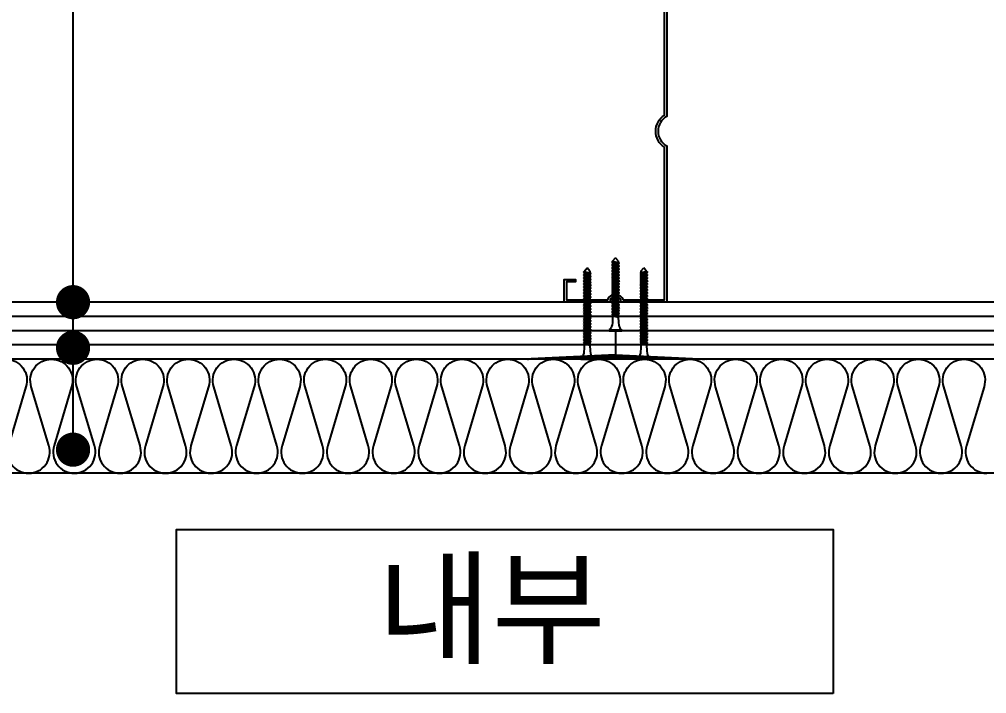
# Model space of a CAD drawing. Extents: x 200 to 24872, y 200 to 5740.
# Drawn here: x 21436.1 to 21860.3, y 1732 to 2027.7 of the extents above; entities that cross this region are included whole.
import ezdxf

# ---------------------------------------------------------------- set-up
doc = ezdxf.new("R2010")
doc.units = 0
doc.header["$LTSCALE"] = 10
doc.header["$MEASUREMENT"] = 0
doc.layers.get('0').update_dxf_attribs({"linetype": 'CONTINUOUS'})
for name, color, linetype in [('A-ANNO-LEAD', 4, 'CONTINUOUS'), ('A-ANNO-TEXT1', 7, 'CONTINUOUS'), ('A-ELE9', 9, 'CONTINUOUS'), ('A-insul', 251, 'CONTINUOUS'), ('A-LEADER', 7, 'CONTINUOUS'), ('A-ST-AXIS-BUB', 7, 'CONTINUOUS'), ('A-STUD', 3, 'CONTINUOUS'), ('A-WALL-DRY', 7, 'CONTINUOUS'), ('나사못32', 8, 'CONTINUOUS'), ('나사못40', 8, 'CONTINUOUS'), ('조인트컴파운드', 8, 'CONTINUOUS')]:
    doc.layers.add(name, color=color, linetype=linetype)
doc.styles.add('2020음성 1차', font='NanumGothicBold.ttf')
doc.dimstyles.new('DLEADER', dxfattribs={"dimscale": 50, "dimtxt": 3, "dimasz": 3, "dimexe": 1, "dimexo": 8, "dimgap": 1, "dimtad": 1, "dimdec": 0, "dimrnd": 0.25, "dimdsep": 32, "dimtxsty": '2020음성 1차', "dimblk": 'DOT', "dimcen": 5, "dimclrd": 4, "dimclre": 4, "dimclrt": 3, "dimadec": 0, "dimazin": 0, "dimtfac": 1, "dimtdec": 0, "dimtix": 1, "dimtmove": 2, "dimatfit": 1, "dimldrblk": 'DOT', "dimfxl": 1, "dimarcsym": 0})

# ---------------------------------------------------------------- blocks, each defined once
blk = doc.blocks.new('_Dot')
at = {"color": 0, "lineweight": -2}
blk.add_line((-0.5, 0), (-1, 0), dxfattribs=at)
at = {"color": 0, "const_width": 0.5}
blk.add_lwpolyline([(-0.25, 0, 1), (0.25, 0, 1)], format="xyb", close=True, dxfattribs=at)
blk = doc.blocks.new('SYM-DOT')
at = {"layer": 'A-LEADER', "const_width": 7.5}
blk.add_lwpolyline([(-7.059022421001259, 1.842695543846275, 1), (0.4409775789987407, 1.842695543846275, 1)], format="xyb", close=True, dxfattribs=at)
blk = doc.blocks.new('kcc나사못32')
at = {"layer": '나사못32'}
for p, q in [((1.500005058944225, 29.89999868441373), (1.000005058944225, 29.59999868436717)), ((1.500005058944225, 30.59999868436717), (2.750005058944225, 31.99999868427403)), ((1.500005058944225, 30.59999868436717), (1.500005058944225, 29.89999868441373)), ((4.000005058944225, 30.49999868427403), (1.500005058944225, 29.89999868441373)), ((4.000005058944225, 29.89999868441373), (1.500005058944225, 29.89999868441373)), ((4.000005058944225, 29.89999868441373), (1.500005058944225, 29.2999986843206)), ((4.000005058944225, 30.49999868427403), (2.750005058944225, 31.99999868427403)), ((4.000005058944225, 30.49999868427403), (4.500005058944224, 30.19999868422747)), ((4.500005058944224, 30.19999868422747), (4.000005058944225, 29.89999868441373)), ((4.000005058944225, 29.89999868441373), (4.000005058944225, 29.19999868422747)), ((1.000005058944225, 29.59999868436717), (1.500005058944225, 29.2999986843206)), ((1.500005058944225, 28.59999868436716), (1.000005058944225, 28.2999986843206)), ((1.000005058944225, 28.2999986843206), (1.500005058944225, 27.99999868427403)), ((1.500005058944225, 27.2999986843206), (1.000005058944225, 26.99999868427403)), ((1.000005058944225, 26.99999868427403), (1.500005058944225, 26.69999868422747)), ((1.500005058944225, 25.99999868427403), (1.000005058944225, 25.69999868422747)), ((1.000005058944225, 25.69999868422747), (1.500005058944225, 25.39999868441373)), ((1.500005058944225, 29.2999986843206), (1.500005058944225, 28.59999868436716)), ((4.000005058944225, 29.19999868422747), (1.500005058944225, 28.59999868436716)), ((4.000005058944225, 28.59999868436716), (1.500005058944225, 28.59999868436716)), ((4.000005058944225, 28.59999868436716), (1.500005058944225, 27.99999868427403)), ((1.500005058944225, 27.99999868427403), (1.500005058944225, 27.2999986843206)), ((4.000005058944225, 27.89999868441373), (1.500005058944225, 27.2999986843206)), ((4.000005058944225, 27.2999986843206), (1.500005058944225, 27.2999986843206)), ((4.000005058944225, 27.2999986843206), (1.500005058944225, 26.69999868422747)), ((1.500005058944225, 26.69999868422747), (1.500005058944225, 25.99999868427403)), ((4.000005058944225, 26.59999868436717), (1.500005058944225, 25.99999868427403)), ((4.000005058944225, 25.99999868427403), (1.500005058944225, 25.99999868427403)), ((4.000005058944225, 25.99999868427403), (1.500005058944225, 25.39999868441373)), ((4.000005058944225, 29.19999868422747), (4.500005058944224, 28.89999868441373)), ((4.500005058944224, 28.89999868441373), (4.000005058944225, 28.59999868436716)), ((4.000005058944225, 28.59999868436716), (4.000005058944225, 27.89999868441373)), ((4.000005058944225, 27.89999868441373), (4.500005058944224, 27.59999868436717)), ((4.500005058944224, 27.59999868436717), (4.000005058944225, 27.2999986843206)), ((4.000005058944225, 27.2999986843206), (4.000005058944225, 26.59999868436717)), ((4.000005058944225, 26.59999868436717), (4.500005058944224, 26.2999986843206)), ((4.500005058944224, 26.2999986843206), (4.000005058944225, 25.99999868427403)), ((4.000005058944225, 25.99999868427403), (4.000005058944225, 25.2999986843206)), ((1.500005058944225, 24.69999868422747), (1.000005058944225, 24.39999868441373)), ((1.000005058944225, 24.39999868441373), (1.500005058944225, 24.09999868436717)), ((1.500005058944225, 23.39999868441373), (1.000005058944225, 23.09999868436717)), ((1.000005058944225, 23.09999868436717), (1.500005058944225, 22.7999986843206)), ((1.500005058944225, 22.09999868436717), (1.000005058944225, 21.7999986843206)), ((1.000005058944225, 21.7999986843206), (1.500005058944225, 21.49999868427403)), ((1.500005058944225, 25.39999868441373), (1.500005058944225, 24.69999868422747)), ((4.000005058944225, 25.2999986843206), (1.500005058944225, 24.69999868422747)), ((4.000005058944225, 24.69999868422747), (1.500005058944225, 24.69999868422747)), ((4.000005058944225, 24.69999868422747), (1.500005058944225, 24.09999868436717)), ((1.500005058944225, 24.09999868436717), (1.500005058944225, 23.39999868441373)), ((4.000005058944225, 23.99999868427403), (1.500005058944225, 23.39999868441373)), ((4.000005058944225, 23.39999868441373), (1.500005058944225, 23.39999868441373)), ((4.000005058944225, 23.39999868441373), (1.500005058944225, 22.7999986843206)), ((1.500005058944225, 22.7999986843206), (1.500005058944225, 22.09999868436717)), ((4.000005058944225, 22.69999868422747), (1.500005058944225, 22.09999868436717)), ((4.000005058944225, 22.09999868436717), (1.500005058944225, 22.09999868436717)), ((4.000005058944225, 22.09999868436717), (1.500005058944225, 21.49999868427403)), ((1.500005058944225, 21.49999868427403), (1.500005058944225, 20.7999986843206)), ((4.000005058944225, 21.39999868441373), (1.500005058944225, 20.7999986843206)), ((4.000005058944225, 25.2999986843206), (4.500005058944224, 24.99999868427404)), ((4.500005058944224, 24.99999868427404), (4.000005058944225, 24.69999868422747)), ((4.000005058944225, 24.69999868422747), (4.000005058944225, 23.99999868427403)), ((4.000005058944225, 23.99999868427403), (4.500005058944224, 23.69999868422747)), ((4.500005058944224, 23.69999868422747), (4.000005058944225, 23.39999868441373)), ((4.000005058944225, 23.39999868441373), (4.000005058944225, 22.69999868422747)), ((4.000005058944225, 22.69999868422747), (4.500005058944224, 22.39999868441373)), ((4.500005058944224, 22.39999868441373), (4.000005058944225, 22.09999868436717)), ((4.000005058944225, 22.09999868436717), (4.000005058944225, 21.39999868441373)), ((4.000005058944225, 21.39999868441373), (4.500005058944224, 21.09999868436716)), ((1.500005058944225, 20.7999986843206), (1.000005058944225, 20.49999868427403)), ((1.000005058944225, 20.49999868427403), (1.500005058944225, 20.19999868422747)), ((1.500005058944225, 19.49999868427403), (1.000005058944225, 19.19999868422747)), ((1.000005058944225, 19.19999868422747), (1.500005058944225, 18.89999868441373)), ((1.500005058944225, 18.19999868422747), (1.000005058944225, 17.89999868441373)), ((1.000005058944225, 17.89999868441373), (1.500005058944225, 17.59999868436716)), ((4.000005058944225, 20.7999986843206), (1.500005058944225, 20.7999986843206)), ((4.000005058944225, 20.7999986843206), (1.500005058944225, 20.19999868422747)), ((1.500005058944225, 20.19999868422747), (1.500005058944225, 19.49999868427403)), ((4.000005058944225, 20.09999868436716), (1.500005058944225, 19.49999868427403)), ((4.000005058944225, 19.49999868427403), (1.500005058944225, 19.49999868427403)), ((4.000005058944225, 19.49999868427403), (1.500005058944225, 18.89999868441373)), ((1.500005058944225, 18.89999868441373), (1.500005058944225, 18.19999868422747)), ((4.000005058944225, 18.7999986843206), (1.500005058944225, 18.19999868422747)), ((4.000005058944225, 18.19999868422747), (1.500005058944225, 18.19999868422747)), ((4.000005058944225, 18.19999868422747), (1.500005058944225, 17.59999868436716)), ((1.500005058944225, 17.59999868436716), (1.500005058944225, 16.89999868441373)), ((4.000005058944225, 17.49999868427403), (1.500005058944225, 16.89999868441373)), ((4.500005058944224, 21.09999868436716), (4.000005058944225, 20.7999986843206)), ((4.000005058944225, 20.7999986843206), (4.000005058944225, 20.09999868436716)), ((4.000005058944225, 20.09999868436716), (4.500005058944224, 19.7999986843206)), ((4.500005058944224, 19.7999986843206), (4.000005058944225, 19.49999868427403)), ((4.000005058944225, 19.49999868427403), (4.000005058944225, 18.7999986843206)), ((4.000005058944225, 18.7999986843206), (4.500005058944224, 18.49999868427403)), ((4.500005058944224, 18.49999868427403), (4.000005058944225, 18.19999868422747)), ((4.000005058944225, 18.19999868422747), (4.000005058944225, 17.49999868427403)), ((4.000005058944225, 17.49999868427403), (4.500005058944224, 17.19999868422746)), ((4.500005058944224, 17.19999868422746), (4.000005058944225, 16.89999868441373)), ((1.500005058944225, 16.89999868441373), (1.000005058944225, 16.59999868436716)), ((1.000005058944225, 16.59999868436716), (1.500005058944225, 16.2999986843206)), ((1.500005058944225, 15.59999868436716), (1.000005058944225, 15.2999986843206)), ((1.000005058944225, 15.2999986843206), (1.500005058944225, 14.99999868427403)), ((1.500005058944225, 14.2999986843206), (1.000005058944225, 13.99999868427403)), ((1.000005058944225, 13.99999868427403), (1.500005058944225, 13.69999868422747)), ((1.500005058944225, 12.99999868427403), (1.000005058944225, 12.69999868422746)), ((4.000005058944225, 16.89999868441373), (1.500005058944225, 16.89999868441373)), ((4.000005058944225, 16.89999868441373), (1.500005058944225, 16.2999986843206)), ((1.500005058944225, 16.2999986843206), (1.500005058944225, 15.59999868436716)), ((4.000005058944225, 16.19999868422747), (1.500005058944225, 15.59999868436716)), ((4.000005058944225, 15.59999868436716), (1.500005058944225, 15.59999868436716)), ((4.000005058944225, 15.59999868436716), (1.500005058944225, 14.99999868427403)), ((1.500005058944225, 14.99999868427403), (1.500005058944225, 14.2999986843206)), ((4.000005058944225, 14.89999868441373), (1.500005058944225, 14.2999986843206)), ((4.000005058944225, 14.2999986843206), (1.500005058944225, 14.2999986843206)), ((4.000005058944225, 14.2999986843206), (1.500005058944225, 13.69999868422747)), ((1.500005058944225, 13.69999868422747), (1.500005058944225, 12.99999868427403)), ((4.000005058944225, 13.59999868436716), (1.500005058944225, 12.99999868427403)), ((4.000005058944225, 12.99999868427403), (1.500005058944225, 12.99999868427403)), ((4.000005058944225, 12.99999868427403), (1.500005058944225, 12.39999868441373)), ((4.000005058944225, 16.89999868441373), (4.000005058944225, 16.19999868422747)), ((4.000005058944225, 16.19999868422747), (4.500005058944224, 15.89999868441373)), ((4.500005058944224, 15.89999868441373), (4.000005058944225, 15.59999868436716)), ((4.000005058944225, 15.59999868436716), (4.000005058944225, 14.89999868441373)), ((4.000005058944225, 14.89999868441373), (4.500005058944224, 14.59999868436716)), ((4.500005058944224, 14.59999868436716), (4.000005058944225, 14.2999986843206)), ((4.000005058944225, 14.2999986843206), (4.000005058944225, 13.59999868436716)), ((4.000005058944225, 13.59999868436716), (4.500005058944224, 13.2999986843206)), ((4.500005058944224, 13.2999986843206), (4.000005058944225, 12.99999868427403)), ((4.000005058944225, 12.99999868427403), (4.000005058944225, 12.2999986843206)), ((1.000005058944225, 12.69999868422746), (1.500005058944225, 12.39999868441373)), ((1.500005058944225, 11.69999868422746), (1.000005058944225, 11.39999868441373)), ((1.000005058944225, 11.39999868441373), (1.500005058944225, 11.09999868436716)), ((1.500005058944225, 10.39999868441373), (1.000005058944225, 10.09999868436716)), ((1.000005058944225, 10.09999868436716), (1.500005058944225, 9.799998684320597)), ((1.500005058944225, 9.099998684367165), (1.000005058944225, 8.799998684320597)), ((1.000005058944225, 8.799998684320597), (1.500005058944225, 8.499998684274033)), ((1.500005058944225, 12.39999868441373), (1.500005058944225, 11.69999868422746)), ((4.000005058944225, 12.2999986843206), (1.500005058944225, 11.69999868422746)), ((4.000005058944225, 11.69999868422746), (1.500005058944225, 11.69999868422746)), ((4.000005058944225, 11.69999868422746), (1.500005058944225, 11.09999868436716)), ((1.500005058944225, 11.09999868436716), (1.500005058944225, 10.39999868441373)), ((4.000005058944225, 10.99999868427403), (1.500005058944225, 10.39999868441373)), ((4.000005058944225, 10.39999868441373), (1.500005058944225, 10.39999868441373)), ((4.000005058944225, 10.39999868441373), (1.500005058944225, 9.799998684320597)), ((1.500005058944225, 9.799998684320597), (1.500005058944225, 9.099998684367165)), ((4.000005058944225, 9.699998684227467), (1.500005058944225, 9.099998684367165)), ((4.000005058944225, 9.099998684367165), (1.500005058944225, 9.099998684367165)), ((4.000005058944225, 9.099998684367165), (1.500005058944225, 8.499998684274033)), ((1.500005058944225, 8.499998684274033), (1.500005058944225, 7.799998684320598)), ((4.000005058944225, 12.2999986843206), (4.500005058944224, 11.99999868427403)), ((4.500005058944224, 11.99999868427403), (4.000005058944225, 11.69999868422746)), ((4.000005058944225, 11.69999868422746), (4.000005058944225, 10.99999868427403)), ((4.000005058944225, 10.99999868427403), (4.500005058944224, 10.69999868422746)), ((4.500005058944224, 10.69999868422746), (4.000005058944225, 10.39999868441373)), ((4.000005058944225, 10.39999868441373), (4.000005058944225, 9.699998684227467)), ((4.000005058944225, 9.699998684227467), (4.500005058944224, 9.399998684413733)), ((4.500005058944224, 9.399998684413733), (4.000005058944225, 9.099998684367165)), ((4.000005058944225, 9.099998684367165), (4.000005058944225, 8.399998684413731)), ((1.500005058944225, 7.799998684320598), (1.000005058944225, 7.499998684274032)), ((1.000005058944225, 7.499998684274032), (1.500005058944225, 7.199998684227466)), ((1.500005058944225, 6.499998684274032), (1.000005058944225, 6.199998684227466)), ((1.000005058944225, 6.199998684227466), (1.500005058944225, 5.899998684413731)), ((4.000005058944225, 8.399998684413731), (1.500005058944225, 7.799998684320598)), ((4.000005058944225, 7.799998684320598), (1.500005058944225, 7.799998684320598)), ((4.000005058944225, 7.799998684320598), (1.500005058944225, 7.199998684227466)), ((1.500005058944225, 7.199998684227466), (1.500005058944225, 6.499998684274032)), ((4.000005058944225, 7.099998684367164), (1.500005058944225, 6.499998684274032)), ((4.000005058944225, 6.499998684274032), (1.500005058944225, 6.499998684274032)), ((4.000005058944225, 6.499998684274032), (1.500005058944225, 5.899998684413731)), ((1.500005058944225, 5.899998684413731), (1.500005058944225, 5.399998684413731)), ((4.000005058944225, 8.399998684413731), (4.500005058944224, 8.099998684367165)), ((4.500005058944224, 8.099998684367165), (4.000005058944225, 7.799998684320598)), ((4.000005058944225, 7.799998684320598), (4.000005058944225, 7.099998684367164)), ((4.000005058944225, 7.099998684367164), (4.500005058944224, 6.799998684320598)), ((4.500005058944224, 6.799998684320598), (4.000005058944225, 6.499998684274032)), ((4.000005058944225, 6.499998684274032), (4.000005058944225, 5.399998684413731)), ((5.0589442253e-06, -1.3157259673e-06), (5.0589442253e-06, 0.3999986844137311)), ((5.500005058944224, 0.3999986844137311), (5.0589442253e-06, 0.3999986844137311)), ((5.500005058944224, -1.3157259673e-06), (5.500005058944224, 0.3999986844137311)), ((5.500005058944224, -1.3157259673e-06), (5.0589442253e-06, -1.3157259673e-06))]:
    blk.add_line(p, q, dxfattribs=at)
at = {"layer": '나사못32', "extrusion": (0, 0, -1)}
blk.add_ellipse((5.0589442253e-06, 5.399998684413731), major_axis=(1.549203e-10, 5), ratio=0.3, start_param=1.570796326785601, end_param=3.141592653486512, dxfattribs=at)
at = {"layer": '나사못32'}
blk.add_ellipse((5.500005058944224, 5.399998684413731), major_axis=(2.59983e-11, 5), ratio=0.3, start_param=1.570796326796456, end_param=3.141592653607123, dxfattribs=at)
blk = doc.blocks.new('kcc나사못40')
at = {"layer": '나사못40'}
for p, q in [((1.500000002384354, 38.49999986732496), (1.000000002384354, 38.19999986732496)), ((1.000000002384354, 38.19999986732496), (1.500000002384354, 37.89999986732496)), ((1.500000002384354, 38.49999986732496), (2.750000002384354, 39.99999986732496)), ((1.500000002384354, 38.49999986732496), (4.000000002384353, 37.89999986732496)), ((4.000000002384353, 38.59999986732497), (2.750000002384354, 39.99999986732496)), ((4.000000002384339, 38.59999986732497), (4.000000002384326, 37.89999986732496)), ((1.500000002384354, 37.19999986732496), (1.000000002384354, 36.89999986732496)), ((1.000000002384354, 36.89999986732496), (1.500000002384354, 36.59999986732497)), ((1.500000002384382, 35.89999986732498), (1.000000002384382, 35.59999986732497)), ((1.000000002384382, 35.59999986732497), (1.500000002384382, 35.29999986732498)), ((1.50000000238441, 34.599999867325), (1.00000000238441, 34.299999867325)), ((1.00000000238441, 34.299999867325), (1.50000000238441, 33.999999867325)), ((1.500000002384354, 37.89999986732496), (4.000000002384353, 37.29999986732497)), ((1.500000002384354, 37.89999986732495), (1.500000002384354, 37.19999986732496)), ((1.500000002384354, 37.89999986732495), (4.000000002384353, 37.89999986732496)), ((1.500000002384354, 37.19999986732496), (4.000000002384353, 36.59999986732497)), ((1.500000002384354, 36.59999986732497), (4.000000002384353, 35.99999986732497)), ((1.500000002384382, 36.59999986732497), (1.500000002384382, 35.89999986732496)), ((1.500000002384382, 36.59999986732497), (4.000000002384311, 36.59999986732497)), ((1.500000002384382, 35.89999986732498), (4.000000002384382, 35.29999986732498)), ((1.500000002384382, 35.29999986732498), (4.000000002384382, 34.69999986732498)), ((1.50000000238441, 35.29999986732498), (1.50000000238441, 34.59999986732498)), ((1.500000002384382, 35.29999986732498), (4.000000002384382, 35.29999986732498)), ((1.50000000238441, 34.599999867325), (4.00000000238441, 33.999999867325)), ((1.500000002384439, 33.999999867325), (1.500000002384439, 33.299999867325)), ((1.50000000238441, 33.999999867325), (4.00000000238441, 33.39999986732501)), ((1.500000002384439, 33.999999867325), (4.000000002384368, 33.999999867325)), ((4.000000002384353, 37.89999986732496), (4.500000002384353, 37.59999986732497)), ((4.500000002384353, 37.59999986732497), (4.000000002384353, 37.29999986732497)), ((4.000000002384326, 37.29999986732496), (4.000000002384311, 36.59999986732497)), ((4.000000002384353, 36.59999986732497), (4.500000002384353, 36.29999986732499)), ((4.500000002384353, 36.29999986732499), (4.000000002384353, 35.99999986732497)), ((4.000000002384353, 35.99999986732497), (4.000000002384339, 35.29999986732498)), ((4.000000002384382, 35.29999986732498), (4.500000002384382, 34.999999867325)), ((4.500000002384382, 34.999999867325), (4.000000002384382, 34.69999986732498)), ((4.000000002384382, 34.69999986732498), (4.000000002384368, 33.999999867325)), ((4.00000000238441, 33.999999867325), (4.50000000238441, 33.69999986732502)), ((1.500000002384439, 33.29999986732501), (1.000000002384439, 32.99999986732502)), ((1.000000002384439, 32.99999986732502), (1.500000002384439, 32.69999986732502)), ((1.500000002384467, 31.99999986732503), (1.000000002384467, 31.69999986732503)), ((1.000000002384467, 31.69999986732503), (1.500000002384467, 31.39999986732504)), ((1.500000002384496, 30.69999986732505), (1.000000002384496, 30.39999986732505)), ((1.000000002384496, 30.39999986732505), (1.500000002384496, 30.09999986732506)), ((1.500000002384439, 33.29999986732501), (4.000000002384439, 32.69999986732502)), ((1.500000002384439, 32.69999986732502), (4.000000002384439, 32.09999986732503)), ((1.500000002384467, 32.69999986732502), (1.500000002384467, 31.99999986732502)), ((1.500000002384467, 32.69999986732502), (4.000000002384439, 32.69999986732502)), ((1.500000002384467, 31.99999986732503), (4.000000002384467, 31.39999986732504)), ((1.500000002384496, 31.39999986732504), (1.500000002384496, 30.69999986732503)), ((1.500000002384467, 31.39999986732504), (4.000000002384467, 30.79999986732504)), ((1.500000002384496, 31.39999986732504), (4.000000002384425, 31.39999986732504)), ((1.500000002384496, 30.69999986732505), (4.000000002384496, 30.09999986732506)), ((1.500000002384496, 30.09999986732506), (4.000000002384496, 29.49999986732506)), ((1.500000002384524, 30.09999986732506), (1.500000002384524, 29.39999986732505)), ((1.500000002384524, 30.09999986732506), (4.000000002384454, 30.09999986732506)), ((4.50000000238441, 33.69999986732502), (4.00000000238441, 33.39999986732501)), ((4.00000000238441, 33.39999986732501), (4.000000002384396, 32.69999986732502)), ((4.000000002384439, 32.69999986732502), (4.500000002384438, 32.39999986732504)), ((4.500000002384438, 32.39999986732504), (4.000000002384439, 32.09999986732503)), ((4.000000002384439, 32.09999986732503), (4.000000002384425, 31.39999986732504)), ((4.000000002384467, 31.39999986732504), (4.500000002384467, 31.09999986732506)), ((4.500000002384467, 31.09999986732506), (4.000000002384467, 30.79999986732504)), ((4.000000002384467, 30.79999986732504), (4.000000002384454, 30.09999986732506)), ((4.000000002384496, 30.09999986732506), (4.500000002384496, 29.79999986732507)), ((4.500000002384496, 29.79999986732507), (4.000000002384496, 29.49999986732506)), ((1.500000002384524, 29.39999986732507), (1.000000002384524, 29.09999986732507)), ((1.000000002384524, 29.09999986732507), (1.500000002384524, 28.79999986732507)), ((1.500000002384552, 28.09999986732508), (1.000000002384552, 27.79999986732509)), ((1.000000002384552, 27.79999986732509), (1.500000002384552, 27.49999986732509)), ((1.500000002384581, 26.7999998673251), (1.000000002384581, 26.4999998673251)), ((1.000000002384581, 26.4999998673251), (1.500000002384581, 26.19999986732511)), ((1.500000002384609, 25.49999986732512), (1.000000002384609, 25.19999986732512)), ((1.500000002384524, 29.39999986732507), (4.000000002384524, 28.79999986732507)), ((1.500000002384552, 28.79999986732507), (1.500000002384552, 28.09999986732507)), ((1.500000002384524, 28.79999986732507), (4.000000002384524, 28.19999986732508)), ((1.500000002384552, 28.79999986732507), (4.000000002384481, 28.79999986732507)), ((1.500000002384552, 28.09999986732508), (4.000000002384552, 27.49999986732509)), ((1.500000002384552, 27.49999986732509), (4.000000002384552, 26.89999986732509)), ((1.500000002384581, 27.49999986732509), (1.500000002384581, 26.79999986732509)), ((1.500000002384581, 27.49999986732509), (4.00000000238451, 27.49999986732509)), ((1.500000002384581, 26.7999998673251), (4.000000002384581, 26.19999986732511)), ((1.500000002384609, 26.19999986732511), (1.500000002384609, 25.4999998673251)), ((1.500000002384581, 26.19999986732511), (4.000000002384581, 25.59999986732511)), ((1.500000002384609, 26.19999986732511), (4.000000002384538, 26.19999986732511)), ((1.500000002384609, 25.49999986732512), (4.000000002384609, 24.89999986732512)), ((4.000000002384496, 29.49999986732506), (4.000000002384481, 28.79999986732507)), ((4.000000002384524, 28.79999986732507), (4.500000002384523, 28.49999986732509)), ((4.500000002384523, 28.49999986732509), (4.000000002384524, 28.19999986732508)), ((4.000000002384524, 28.19999986732508), (4.00000000238451, 27.49999986732509)), ((4.000000002384552, 27.49999986732509), (4.500000002384552, 27.1999998673251)), ((4.500000002384552, 27.1999998673251), (4.000000002384552, 26.89999986732509)), ((4.000000002384552, 26.89999986732509), (4.000000002384538, 26.19999986732511)), ((4.000000002384581, 26.19999986732511), (4.500000002384581, 25.89999986732512)), ((4.500000002384581, 25.89999986732512), (4.000000002384581, 25.59999986732511)), ((4.000000002384581, 25.59999986732511), (4.000000002384566, 24.89999986732512)), ((1.000000002384609, 25.19999986732512), (1.500000002384609, 24.89999986732512)), ((1.500000002384638, 24.19999986732513), (1.000000002384638, 23.89999986732513)), ((1.000000002384638, 23.89999986732513), (1.500000002384638, 23.59999986732514)), ((1.500000002384666, 22.89999986732515), (1.000000002384666, 22.59999986732515)), ((1.000000002384666, 22.59999986732515), (1.500000002384666, 22.29999986732515)), ((1.500000002384695, 21.59999986732517), (1.000000002384695, 21.29999986732517)), ((1.000000002384695, 21.29999986732517), (1.500000002384695, 20.99999986732517)), ((1.500000002384609, 24.89999986732512), (4.000000002384609, 24.29999986732513)), ((1.500000002384638, 24.89999986732512), (1.500000002384638, 24.19999986732512)), ((1.500000002384638, 24.89999986732512), (4.000000002384566, 24.89999986732512)), ((1.500000002384638, 24.19999986732513), (4.000000002384638, 23.59999986732514)), ((1.500000002384666, 23.59999986732514), (1.500000002384666, 22.89999986732514)), ((1.500000002384638, 23.59999986732514), (4.000000002384638, 22.99999986732514)), ((1.500000002384666, 23.59999986732514), (4.000000002384596, 23.59999986732514)), ((1.500000002384666, 22.89999986732515), (4.000000002384666, 22.29999986732515)), ((1.500000002384666, 22.29999986732515), (4.000000002384666, 21.69999986732516)), ((1.500000002384695, 22.29999986732515), (1.500000002384695, 21.59999986732515)), ((1.500000002384666, 22.29999986732515), (4.000000002384623, 22.29999986732515)), ((1.500000002384695, 21.59999986732517), (4.000000002384695, 20.99999986732517)), ((4.000000002384609, 24.89999986732512), (4.500000002384608, 24.59999986732514)), ((4.500000002384608, 24.59999986732514), (4.000000002384609, 24.29999986732513)), ((4.000000002384609, 24.29999986732513), (4.000000002384596, 23.59999986732514)), ((4.000000002384638, 23.59999986732514), (4.500000002384637, 23.29999986732516)), ((4.500000002384637, 23.29999986732516), (4.000000002384638, 22.99999986732514)), ((4.000000002384638, 22.99999986732514), (4.000000002384623, 22.29999986732515)), ((4.000000002384666, 22.29999986732515), (4.500000002384666, 21.99999986732517)), ((4.500000002384666, 21.99999986732517), (4.000000002384666, 21.69999986732516)), ((4.000000002384666, 21.69999986732516), (4.000000002384652, 20.99999986732517)), ((1.500000002384723, 20.29999986732518), (1.000000002384723, 19.99999986732518)), ((1.000000002384723, 19.99999986732518), (1.500000002384723, 19.69999986732519)), ((1.500000002384751, 18.9999998673252), (1.000000002384751, 18.6999998673252)), ((1.000000002384751, 18.6999998673252), (1.500000002384751, 18.39999986732521)), ((1.50000000238478, 17.69999986732521), (1.00000000238478, 17.39999986732522)), ((1.00000000238478, 17.39999986732522), (1.50000000238478, 17.09999986732522)), ((1.500000002384723, 20.99999986732517), (1.500000002384723, 20.29999986732517)), ((1.500000002384695, 20.99999986732517), (4.000000002384695, 20.39999986732518)), ((1.500000002384695, 20.99999986732517), (4.000000002384695, 20.99999986732517)), ((1.500000002384723, 20.29999986732518), (4.000000002384724, 19.69999986732519)), ((1.500000002384723, 19.69999986732519), (4.000000002384724, 19.09999986732519)), ((1.500000002384751, 19.69999986732519), (1.500000002384751, 18.99999986732519)), ((1.500000002384751, 19.69999986732519), (4.000000002384724, 19.69999986732519)), ((1.500000002384751, 18.9999998673252), (4.000000002384751, 18.39999986732521)), ((1.50000000238478, 18.39999986732521), (1.50000000238478, 17.6999998673252)), ((1.500000002384751, 18.39999986732521), (4.000000002384751, 17.79999986732521)), ((1.50000000238478, 18.39999986732521), (4.000000002384709, 18.39999986732521)), ((1.50000000238478, 17.69999986732521), (4.00000000238478, 17.09999986732522)), ((1.50000000238478, 17.09999986732522), (4.00000000238478, 16.49999986732523)), ((1.500000002384808, 17.09999986732522), (1.500000002384808, 16.39999986732522)), ((1.50000000238478, 17.09999986732522), (4.000000002384737, 17.09999986732522)), ((4.000000002384695, 20.99999986732517), (4.500000002384695, 20.69999986732519)), ((4.500000002384695, 20.69999986732519), (4.000000002384695, 20.39999986732518)), ((4.000000002384695, 20.39999986732518), (4.00000000238468, 19.69999986732519)), ((4.000000002384724, 19.69999986732519), (4.500000002384723, 19.39999986732521)), ((4.500000002384723, 19.39999986732521), (4.000000002384724, 19.09999986732519)), ((4.000000002384724, 19.09999986732519), (4.000000002384709, 18.39999986732521)), ((4.000000002384751, 18.39999986732521), (4.500000002384751, 18.09999986732522)), ((4.500000002384751, 18.09999986732522), (4.000000002384751, 17.79999986732521)), ((4.000000002384751, 17.79999986732521), (4.000000002384737, 17.09999986732522)), ((4.00000000238478, 17.09999986732522), (4.50000000238478, 16.79999986732524)), ((1.500000002384808, 16.39999986732523), (1.000000002384808, 16.09999986732524)), ((1.000000002384808, 16.09999986732524), (1.500000002384808, 15.79999986732524)), ((1.500000002384837, 15.09999986732525), (1.000000002384837, 14.79999986732525)), ((1.000000002384837, 14.79999986732525), (1.500000002384837, 14.49999986732526)), ((1.500000002384865, 13.79999986732527), (1.000000002384865, 13.49999986732527)), ((1.000000002384865, 13.49999986732527), (1.500000002384865, 13.19999986732527)), ((1.500000002384808, 16.39999986732523), (4.000000002384808, 15.79999986732524)), ((1.500000002384837, 15.79999986732524), (1.500000002384837, 15.09999986732523)), ((1.500000002384808, 15.79999986732524), (4.000000002384808, 15.19999986732524)), ((1.500000002384837, 15.79999986732524), (4.000000002384766, 15.79999986732524)), ((1.500000002384837, 15.09999986732525), (4.000000002384836, 14.49999986732526)), ((1.500000002384837, 14.49999986732526), (4.000000002384836, 13.89999986732526)), ((1.500000002384865, 14.49999986732526), (1.500000002384865, 13.79999986732525)), ((1.500000002384865, 14.49999986732526), (4.000000002384794, 14.49999986732526)), ((1.500000002384865, 13.79999986732527), (4.000000002384866, 13.19999986732527)), ((1.500000002384894, 13.19999986732527), (1.500000002384894, 12.49999986732527)), ((1.500000002384865, 13.19999986732527), (4.000000002384866, 12.59999986732528)), ((1.500000002384894, 13.19999986732527), (4.000000002384823, 13.19999986732527)), ((4.50000000238478, 16.79999986732524), (4.00000000238478, 16.49999986732523)), ((4.00000000238478, 16.49999986732523), (4.000000002384766, 15.79999986732524)), ((4.000000002384808, 15.79999986732524), (4.500000002384809, 15.49999986732526)), ((4.500000002384809, 15.49999986732526), (4.000000002384808, 15.19999986732524)), ((4.000000002384808, 15.19999986732524), (4.000000002384794, 14.49999986732526)), ((4.000000002384836, 14.49999986732526), (4.500000002384836, 14.19999986732527)), ((4.500000002384836, 14.19999986732527), (4.000000002384836, 13.89999986732526)), ((4.000000002384836, 13.89999986732526), (4.000000002384823, 13.19999986732527)), ((4.000000002384866, 13.19999986732527), (4.500000002384866, 12.89999986732529)), ((4.500000002384866, 12.89999986732529), (4.000000002384866, 12.59999986732528)), ((1.500000002384894, 12.49999986732528), (1.000000002384894, 12.19999986732529)), ((1.000000002384894, 12.19999986732529), (1.500000002384894, 11.89999986732529)), ((1.500000002384922, 11.1999998673253), (1.000000002384922, 10.8999998673253)), ((1.000000002384922, 10.8999998673253), (1.500000002384922, 10.59999986732531)), ((1.50000000238495, 9.89999986732532), (1.00000000238495, 9.599999867325323)), ((1.00000000238495, 9.599999867325323), (1.50000000238495, 9.299999867325324)), ((1.500000002384979, 8.599999867325337), (1.000000002384979, 8.29999986732534)), ((1.500000002384894, 12.49999986732528), (4.000000002384893, 11.89999986732529)), ((1.500000002384894, 11.89999986732529), (4.000000002384893, 11.2999998673253)), ((1.500000002384922, 11.89999986732529), (1.500000002384922, 11.19999986732529)), ((1.500000002384922, 11.89999986732529), (4.000000002384851, 11.89999986732529)), ((1.500000002384922, 11.1999998673253), (4.000000002384922, 10.59999986732531)), ((1.50000000238495, 10.59999986732531), (1.50000000238495, 9.899999867325308)), ((1.500000002384922, 10.59999986732531), (4.000000002384922, 9.999999867325315)), ((1.50000000238495, 10.59999986732531), (4.000000002384879, 10.59999986732531)), ((1.50000000238495, 9.89999986732532), (4.00000000238495, 9.299999867325324)), ((1.50000000238495, 9.299999867325324), (4.00000000238495, 8.699999867325332)), ((1.500000002384979, 9.299999867325324), (1.500000002384979, 8.599999867325323)), ((1.500000002384979, 9.299999867325324), (4.000000002384908, 9.299999867325324)), ((1.500000002384979, 8.599999867325337), (4.000000002384978, 7.999999867325343)), ((4.000000002384866, 12.59999986732528), (4.000000002384851, 11.89999986732529)), ((4.000000002384893, 11.89999986732529), (4.500000002384893, 11.59999986732531)), ((4.500000002384893, 11.59999986732531), (4.000000002384893, 11.2999998673253)), ((4.000000002384893, 11.2999998673253), (4.000000002384879, 10.59999986732531)), ((4.000000002384922, 10.59999986732531), (4.500000002384922, 10.29999986732532)), ((4.500000002384922, 10.29999986732532), (4.000000002384922, 9.999999867325315)), ((4.000000002384922, 9.999999867325315), (4.000000002384908, 9.299999867325324)), ((4.00000000238495, 9.299999867325324), (4.50000000238495, 8.999999867325341)), ((4.50000000238495, 8.999999867325341), (4.00000000238495, 8.699999867325332)), ((4.00000000238495, 8.699999867325332), (4.000000002384936, 7.999999867325343)), ((1.000000002384979, 8.29999986732534), (1.500000002384979, 7.999999867325343)), ((1.500000002385007, 7.299999867325353), (1.000000002385007, 6.999999867325357)), ((1.000000002385007, 6.999999867325357), (1.500000002385007, 6.699999867325361)), ((1.500000002385007, 7.999999867325343), (1.500000002385007, 7.299999867325339)), ((1.500000002384979, 7.999999867325343), (4.000000002384978, 7.399999867325348)), ((1.500000002384979, 7.999999867325343), (4.000000002384978, 7.999999867325343)), ((1.500000002385007, 7.299999867325353), (4.000000002385007, 6.699999867325361)), ((1.500000002385007, 6.699999867325361), (4.000000002385007, 6.099999867325366)), ((1.500000002385007, 6.699999867325361), (4.000000002384965, 6.699999867325361)), ((1.500000002385007, 6.699999867325361), (1.500000002385021, 5.399999867325383)), ((4.000000002384978, 7.999999867325343), (4.500000002384978, 7.699999867325361)), ((4.500000002384978, 7.699999867325361), (4.000000002384978, 7.399999867325348)), ((4.000000002384978, 7.399999867325348), (4.000000002384965, 6.699999867325361)), ((4.000000002385007, 6.699999867325361), (4.500000002385007, 6.399999867325377)), ((4.500000002385007, 6.399999867325377), (4.000000002385007, 6.099999867325366)), ((4.000000002385007, 6.099999867325366), (4.000000002384994, 5.399999867325377)), ((2.384354e-09, 0.3999998673249578), (5.500000002384354, 0.3999998673249578)), ((2.384354e-09, -1.326750407e-07), (2.384354e-09, 0.3999998673249578)), ((5.500000002384354, -1.326750407e-07), (5.500000002384354, 0.3999998673249578)), ((2.384354e-09, -1.326750407e-07), (5.500000002384354, -1.326750407e-07))]:
    blk.add_line(p, q, dxfattribs=at)
at = {"layer": '나사못40', "extrusion": (0, 0, -1)}
blk.add_ellipse((2.384354e-09, 5.399999867325377), major_axis=(0, -5.000000000000417), ratio=0.299999999999847, start_param=4.712388980384689, end_param=6.283185307179585, dxfattribs=at)
at = {"layer": '나사못40'}
blk.add_ellipse((5.500000002384354, 5.399999867325377), major_axis=(0, -5.000000000000417), ratio=0.299999999999847, start_param=4.712388980384689, end_param=6.283185307179585, dxfattribs=at)

msp = doc.modelspace()

# ---------------------------------------------------------------- hatches: boundary and pattern name
at = {"layer": '조인트컴파운드'}
h = msp.add_hatch(dxfattribs=at)
h.set_pattern_fill('ANSI31', color=256, scale=0.1, style=0)
h.set_pattern_definition([(45, (16431.50678604317, -16784.882147292), (-0.2245064030267288, 0.2245064030267288), [])])
edge = h.paths.add_edge_path()
edge.add_ellipse((21679.75000000009, 1884.07231892892), major_axis=(1.73867e-11, -4.999999999999999), ratio=0.2999999999998181, start_angle=0, end_angle=30.527358316008872, ccw=False)
edge.add_line((21679.75000000009, 1879.072318928935), (21679.75000000009, 1878.672318929035))
edge.add_line((21679.75000000009, 1878.67231892905), (21657.49999999831, 1878.672318928999))
edge.add_line((21657.49999999831, 1878.672318928991), (21680.51192459016, 1879.765385347113))
h.paths.add_polyline_path([(21685.25000000009, 1878.67231892905), (21679.75000000009, 1878.67231892905), (21679.75000000009, 1879.072318928935), (21685.25000000009, 1879.072318928957)])
edge = h.paths.add_edge_path()
edge.add_ellipse((21685.25000000009, 1884.072318928957), major_axis=(1.71012e-11, -5), ratio=0.2999999999998181, start_angle=-34.46826504536551, end_angle=0, ccw=False)
edge.add_line((21685.2341681621, 1879.072318928957), (21679.76567131546, 1879.072318928942))
edge.add_ellipse((21679.75000000009, 1884.07231892892), major_axis=(1.73867e-11, -4.999999999999999), ratio=0.2999999999998181, start_angle=0, end_angle=30.52735831600873)
edge.add_line((21680.51192459016, 1879.765385347106), (21684.40107547483, 1879.950120014109))
edge = h.paths.add_edge_path()
edge.add_line((21737.49999999814, 1878.672318929159), (21685.25000000009, 1878.67231892905))
edge.add_line((21685.25000000009, 1878.67231892905), (21685.25000000009, 1879.072318928957))
edge.add_ellipse((21685.25000000009, 1884.072318928957), major_axis=(1.71012e-11, -5), ratio=0.2999999999998181, start_angle=-34.46826504536551, end_angle=0, ccw=False)
edge.add_line((21684.40107547483, 1879.950120014146), (21697.50000000003, 1880.572318929087))
edge.add_line((21697.50000000003, 1880.572318929073), (21737.49999999811, 1878.672318929159))

# ---------------------------------------------------------------- linework, layer by layer
at = {"layer": 'A-ELE9'}
msp.add_line((22200.00000030709, 1828.672318917379), (21199.99999999882, 1828.672318942699), dxfattribs=at)
at = {"layer": 'A-insul'}
msp.add_lwpolyline([(21430.12000000009, 1878.672318936873, -0.509267), (21438.94999999978, 1866.552318936649), (21431.28999999913, 1840.792318936844, 0.509267), (21440.11999999882, 1828.67231893662, 0.509267), (21448.95999999913, 1840.792318936396), (21441.29999999978, 1866.55231893659, -0.509267), (21450.13000000009, 1878.672318936367, -0.509267), (21458.95999999978, 1866.552318936143), (21451.29999999913, 1840.792318936337, 0.509267), (21460.12999999883, 1828.672318936114, 0.509267), (21468.96999999913, 1840.79231893589), (21461.30999999978, 1866.552318936084, -0.509267), (21470.14000000009, 1878.67231893586, -0.509267), (21478.96999999978, 1866.552318935636), (21471.30999999913, 1840.792318935831, 0.509267), (21480.13999999882, 1828.672318935607, 0.509267), (21488.97999999913, 1840.792318935383), (21481.31999999978, 1866.552318935577, -0.509267), (21490.15000000009, 1878.672318935353, -0.509267), (21498.97999999978, 1866.55231893513), (21491.31999999913, 1840.792318935324, 0.509267), (21500.14999999882, 1828.672318935101, 0.509267), (21508.98999999913, 1840.792318934877), (21501.32999999978, 1866.552318935071, -0.509267), (21510.16000000009, 1878.672318934847, -0.509267), (21518.98999999978, 1866.552318934623), (21511.32999999913, 1840.792318934818, 0.509267), (21520.15999999882, 1828.672318934594, 0.509267), (21528.99999999913, 1840.79231893437), (21521.33999999979, 1866.552318934564, -0.509267), (21530.17000000009, 1878.67231893434, -0.509267), (21538.99999999978, 1866.552318934117), (21531.33999999913, 1840.792318934311, 0.509267), (21540.16999999883, 1828.672318934087, 0.509267), (21549.00999999913, 1840.792318933863), (21541.34999999978, 1866.552318934057, -0.509267), (21550.18000000009, 1878.672318933834, -0.509267), (21559.00999999978, 1866.55231893361), (21551.34999999913, 1840.792318933804, 0.509267), (21560.17999999883, 1828.672318933581, 0.509267), (21569.01999999913, 1840.792318933357), (21561.35999999978, 1866.552318933551, -0.509267), (21570.19000000009, 1878.672318933327, -0.509267), (21579.01999999979, 1866.552318933103), (21571.35999999913, 1840.792318933298, 0.509267), (21580.18999999882, 1828.672318933074, 0.509267), (21589.02999999913, 1840.79231893285), (21581.36999999978, 1866.552318933044, -0.509267), (21590.20000000009, 1878.67231893282, -0.509267), (21599.02999999978, 1866.552318932597), (21591.36999999913, 1840.792318932791, 0.509267), (21600.19999999883, 1828.672318932568, 0.509267), (21609.03999999914, 1840.792318932344), (21601.37999999979, 1866.552318932538, -0.509267), (21610.21000000009, 1878.672318932314, -0.509267), (21619.03999999978, 1866.55231893209), (21611.37999999913, 1840.792318932285, 0.509267), (21620.20999999883, 1828.672318932061, 0.509267), (21629.04999999913, 1840.792318931837), (21621.38999999978, 1866.552318932031, -0.509267), (21630.22000000009, 1878.672318931807, -0.509267), (21639.04999999978, 1866.552318931584), (21631.38999999913, 1840.792318931778, 0.509267), (21640.21999999883, 1828.672318931554, 0.509267), (21649.05999999913, 1840.792318931331), (21641.39999999978, 1866.552318931524, -0.509267), (21650.23000000009, 1878.672318931301, -0.509267), (21659.05999999979, 1866.552318931077), (21651.39999999914, 1840.792318931271, 0.509267), (21660.22999999882, 1828.672318931048, 0.509267), (21669.06999999913, 1840.792318930824), (21661.40999999979, 1866.552318931018, -0.509267), (21670.24000000009, 1878.672318930794, -0.509267), (21679.06999999979, 1866.55231893057), (21671.40999999913, 1840.792318930765, 0.509267), (21680.23999999883, 1828.672318930541, 0.509267), (21689.07999999914, 1840.792318930317), (21681.41999999979, 1866.552318930511, -0.509267), (21690.25000000009, 1878.672318930287, -0.509267), (21699.07999999978, 1866.552318930064), (21691.41999999913, 1840.792318930258, 0.509267), (21700.24999999883, 1828.672318930035, 0.509267), (21709.08999999913, 1840.792318929811), (21701.42999999979, 1866.552318930005, -0.509267), (21710.26000000009, 1878.672318929781, -0.509267), (21719.08999999979, 1866.552318929557), (21711.42999999913, 1840.792318929752, 0.509267), (21720.25999999883, 1828.672318929528, 0.509267), (21729.09999999913, 1840.792318929304), (21721.43999999978, 1866.552318929498, -0.509267), (21730.27000000009, 1878.672318929274, -0.509267), (21739.09999999979, 1866.552318929051), (21731.43999999914, 1840.792318929245, 0.509267), (21740.26999999883, 1828.672318929021, 0.509267), (21749.10999999913, 1840.792318928798), (21741.44999999979, 1866.552318928992, -0.509267), (21750.28000000009, 1878.672318928768, -0.509267), (21759.10999999979, 1866.552318928544), (21751.44999999913, 1840.792318928738, 0.509267), (21760.27999999883, 1828.672318928515, 0.509267), (21769.11999999914, 1840.792318928291), (21761.45999999979, 1866.552318928485, -0.509267), (21770.2900000001, 1878.672318928261, -0.509267), (21779.11999999978, 1866.552318928037), (21771.45999999913, 1840.792318928232, 0.509267), (21780.28999999883, 1828.672318928008, 0.509267), (21789.12999999914, 1840.792318927784), (21781.46999999979, 1866.552318927978, -0.509267), (21790.30000000009, 1878.672318927755, -0.509267), (21799.12999999979, 1866.552318927531), (21791.46999999914, 1840.792318927725, 0.509267), (21800.29999999883, 1828.672318927502, 0.509267), (21809.13999999913, 1840.792318927278), (21801.47999999978, 1866.552318927472, -0.509267), (21810.31000000009, 1878.672318927248, -0.509267), (21819.13999999979, 1866.552318927024), (21811.47999999914, 1840.792318927219, 0.509267), (21820.30999999883, 1828.672318926995, 0.509267), (21829.14999999914, 1840.792318926771), (21821.48999999979, 1866.552318926965, -0.509267), (21830.32000000009, 1878.672318926741, -0.509267), (21839.14999999979, 1866.552318926518), (21831.48999999914, 1840.792318926712, 0.509267), (21840.31999999883, 1828.672318926489, 0.509267), (21849.15999999914, 1840.792318926265), (21841.49999999979, 1866.552318926459, -0.509267), (21850.3300000001, 1878.672318926235, -0.509267), (21859.15999999979, 1866.552318926011), (21851.49999999913, 1840.792318926206, 0.509267), (21860.32999999883, 1828.672318925982, 0.509267)], format="xyb", dxfattribs=at)
at = {"layer": 'A-ST-AXIS-BUB'}
msp.add_lwpolyline([(21792.99999999997, 1732.000000000538), (21504.99999999997, 1732.000000000538), (21504.99999999997, 1804.000000000538), (21792.99999999997, 1804.000000000538)], close=True, dxfattribs=at)
at = {"layer": 'A-STUD'}
msp.add_lwpolyline([(21720.00000000009, 2053.672318675468), (21720.00000000009, 1985.172318675468, 0.5899974568373595), (21720.00000000017, 1972.172318675613), (21720.00000000032, 1903.672318675468), (21700.00000000032, 1903.672318675468, 0.9999999999999998), (21695.00000000032, 1903.672318675468), (21675.00000000032, 1903.672318675352), (21675.00000000032, 1913.672318675352), (21680.00000000032, 1913.672318675352), (21680.00000000032, 1912.672318675352), (21676.00000000032, 1912.672318675352), (21676.00000000032, 1904.672318675352), (21694.14589802953, 1904.672318675468, -0.7453559925022097), (21700.85410196366, 1904.672318675468), (21719.00000000032, 1904.672318675468), (21719.00000000023, 1971.606912323245, -0.5427831433433274), (21719.00000000009, 1985.73772502775), (21719.00000000009, 2052.672318675468)], format="xyb", dxfattribs=at)
at = {"layer": 'A-WALL-DRY'}
for p, q in [((22200.00000030844, 1903.672318917379), (21200.00000000009, 1903.672318942699)), ((22200.00000030836, 1897.422318915866), (21200.00000000009, 1897.422318915866)), ((22200.00000030867, 1891.172318917379), (21200.00000000029, 1891.172318942685)), ((21697.5000000002, 1891.172318930097), (21697.50000000003, 1880.572318929073)), ((22200.00000030836, 1884.922318915866), (21200.00000000009, 1884.922318915866)), ((21697.50000000003, 1880.572318929073), (21657.50000000003, 1878.672318929071)), ((21697.50000000003, 1880.572318929073), (21737.50000000003, 1878.672318929071)), ((22200.00000030836, 1878.672318917379), (21200.00000000009, 1878.672318942699))]:
    msp.add_line(p, q, dxfattribs=at)

# ---------------------------------------------------------------- block references
at = {"layer": 'A-ANNO-LEAD'}
for p in [(21462.91218239936, 1901.829623392245), (21462.91218239936, 1881.829623392245)]:
    msp.add_blockref('SYM-DOT', p, dxfattribs=at)
at = {"layer": '나사못32', "xscale": -1, "rotation": 359.9999999997914}
msp.add_blockref('kcc나사못32', (21700.25000505923, 1891.172320245751), dxfattribs=at)
at = {"layer": '나사못40', "extrusion": (0, 0, -1), "xscale": -1, "zscale": -1}
msp.add_blockref('kcc나사못40', (-21682.32294901225, 1878.672319062389), dxfattribs=at)
at = {"layer": '나사못40', "extrusion": (0, 0, -1), "zscale": -1}
msp.add_blockref('kcc나사못40', (-21712.67705098807, 1878.672319062389), dxfattribs=at)

# ---------------------------------------------------------------- texts
at = {"layer": 'A-ANNO-TEXT1', "style": '2020음성 1차'}
msp.add_text('내부', height=40, dxfattribs=at).set_placement((21592.94172259647, 1749.289623351331))

# ---------------------------------------------------------------- leaders
at = {"layer": 'A-ANNO-LEAD'}
msp.add_leader([(21459.60315997837, 1839), (21459.60315997837, 2726.759025250314), (21519.60315997837, 2726.759025250314)], dimstyle='DLEADER', override={"dimscale": 10, "dimasz": 1.5, "dimclrd": 7}, dxfattribs=at)

doc.saveas('drawing.dxf')
